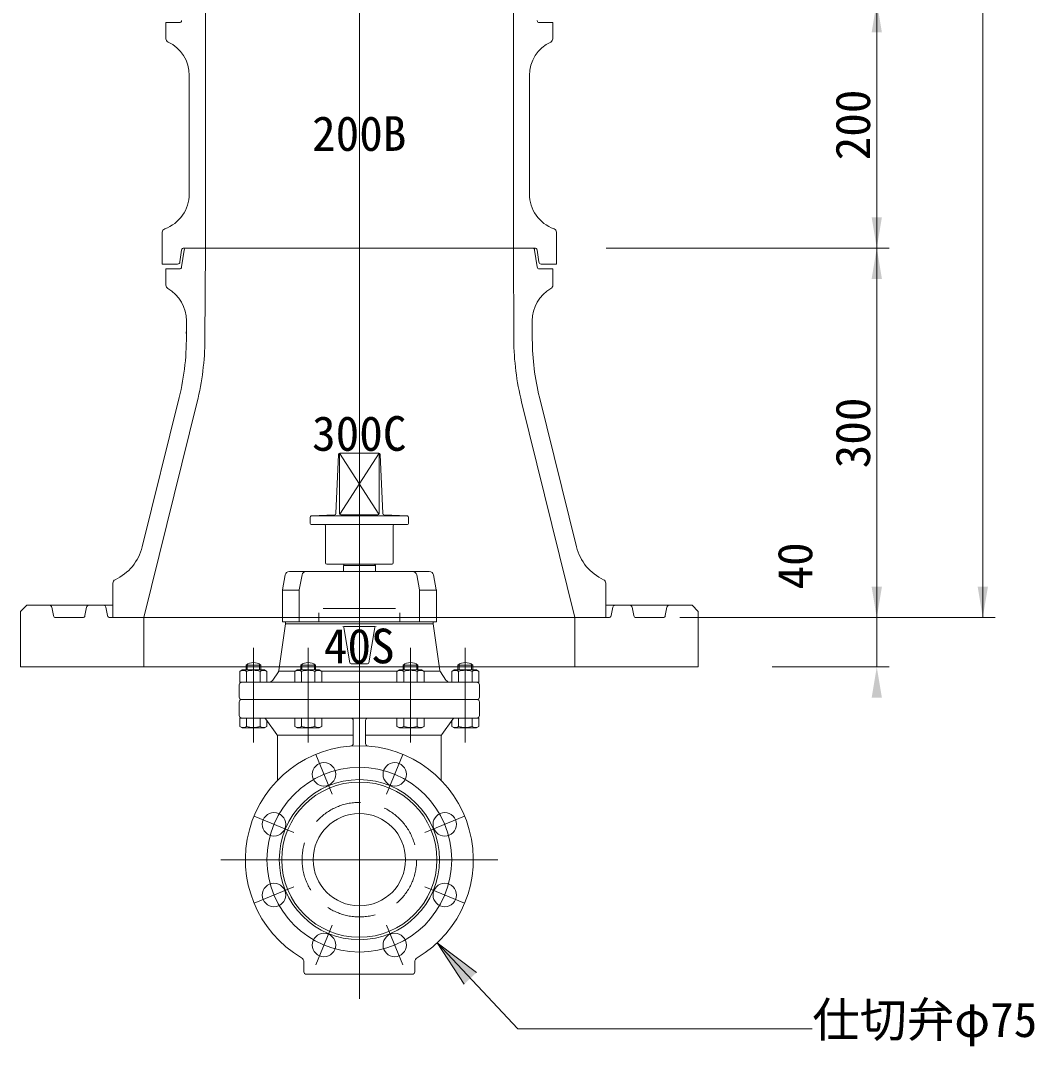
# Model space of a CAD drawing. Units: millimetres, scale not verified. Extents: x -6861 to 6881, y -3554 to 3095.
# Drawn here: x 5036 to 5859, y 1373 to 2205 of the extents above; entities that cross this region are included whole.
import ezdxf
from ezdxf.enums import TextEntityAlignment as Align

# ---------------------------------------------------------------- set-up
doc = ezdxf.new("R2010")
doc.units = ezdxf.units.MM
doc.header["$LTSCALE"] = 20
doc.linetypes.add('DASHED2', pattern=[3, 2, -1])
for name, color, linetype, lineweight in [('0-2_HIDEN', 7, 'DASHED2', 18), ('0-3_TEMP', 3, 'Continuous', 18), ('0-4_細線', 7, 'Continuous', 18), ('0-5_仕切弁', 7, 'Continuous', 18), ('0-6_寸法', 1, 'Continuous', 18), ('0-7_注釈', 1, 'Continuous', 18)]:
    doc.layers.add(name, color=color, linetype=linetype, lineweight=lineweight)
doc.styles.add('ＭＳ ゴシック', font='')
doc.styles.get('ＭＳ ゴシック').set_extended_font_data('MS Gothic')

msp = doc.modelspace()

# ---------------------------------------------------------------- linework, layer by layer
at = {"layer": '0-2_HIDEN'}
msp.add_circle((5310.8, 1524.28), 46.5, dxfattribs=at)
at = {"layer": '0-3_TEMP'}
for p, q in [((5310.8, 2220.78), (5310.8, 2007.78)), ((5310.8, 2070.78), (5310.8, 1770.78)), ((5310.8, 1411.28), (5310.8, 1874.28)), ((5224.8, 1619.28), (5224.8, 1696.28)), ((5269.3, 1619.28), (5269.3, 1696.28)), ((5352.3, 1619.28), (5352.3, 1696.28)), ((5396.8, 1619.28), (5396.8, 1696.28)), ((5275.4, 1609.74), (5288.79, 1577.4)), ((5346.2, 1609.74), (5332.8, 1577.4)), ((5225.34, 1559.67), (5257.67, 1546.28)), ((5396.26, 1559.67), (5363.92, 1546.28)), ((5423.3, 1524.28), (5198.3, 1524.28)), ((5225.34, 1488.88), (5257.67, 1502.27)), ((5396.26, 1488.88), (5363.92, 1502.27)), ((5275.4, 1438.82), (5288.79, 1471.15)), ((5346.2, 1438.82), (5332.8, 1471.15))]:
    msp.add_line(p, q, dxfattribs=at)
msp.add_circle((5310.8, 1524.28), 75, dxfattribs=at)
at = {"layer": '0-4_細線'}
for p, q in [((5185.8, 2220.78), (5185.8, 2020.78)), ((5435.8, 2220.78), (5435.8, 2020.78)), ((5153.8, 2190.75), (5153.8, 2203.78)), ((5164.57, 2203.78), (5153.8, 2203.78)), ((5467.8, 2203.78), (5457.02, 2203.78)), ((5467.8, 2203.78), (5467.8, 2190.75)), ((5172.8, 2064.69), (5172.8, 2160.87)), ((5448.8, 2160.87), (5448.8, 2064.69)), ((5150.8, 2007.78), (5150.8, 2033.58)), ((5470.8, 2033.58), (5470.8, 2007.78)), ((5166.55, 2019.05), (5165.21, 2009.5)), ((5166.55, 2005.49), (5168.55, 2019.07)), ((5168.54, 2020.78), (5310.8, 2020.78)), ((5185.43, 1946.44), (5185.8, 2020.78)), ((5453.06, 2020.78), (5310.8, 2020.78)), ((5436.17, 1946.44), (5435.8, 2020.78)), ((5453.05, 2019.07), (5455.05, 2005.49)), ((5455.04, 2019.05), (5456.38, 2009.5)), ((5150.8, 2007.78), (5163.23, 2007.78)), ((5458.36, 2007.78), (5470.8, 2007.78)), ((5153.8, 2003.78), (5164.57, 2003.78)), ((5153.8, 2003.78), (5153.8, 1990.58)), ((5467.8, 2003.78), (5457.02, 2003.78)), ((5467.8, 2003.78), (5467.8, 1990.58)), ((5170.5, 1961.73), (5170.43, 1946.52)), ((5451.18, 1946.48), (5451.1, 1961.74)), ((5164.57, 1899.47), (5134.56, 1778.22)), ((5487.03, 1778.22), (5456.97, 1899.66)), ((5135.8, 1720.78), (5179.13, 1895.86)), ((5485.8, 1720.78), (5442.46, 1895.86)), ((5110.8, 1748.81), (5110.8, 1720.78)), ((5510.8, 1748.81), (5510.8, 1720.78)), ((5061.12, 1729.17), (5062.48, 1722.38)), ((5088.12, 1722.38), (5089.48, 1729.17)), ((5103.16, 1730.78), (5110.8, 1730.78)), ((5105.12, 1729.17), (5106.48, 1722.38)), ((5510.8, 1730.78), (5518.44, 1730.78)), ((5516.48, 1729.17), (5515.12, 1722.38)), ((5518.44, 1730.78), (5580.8, 1730.78)), ((5518.44, 1730.78), (5530.16, 1730.78)), ((5533.48, 1722.38), (5532.12, 1729.17)), ((5560.48, 1729.17), (5559.12, 1722.38)), ((5585.8, 1725.78), (5580.8, 1730.78)), ((5585.8, 1725.78), (5585.8, 1680.78)), ((5064.44, 1720.78), (5086.16, 1720.78)), ((5310.8, 1720.78), (5108.44, 1720.78)), ((5135.8, 1680.78), (5135.8, 1720.78)), ((5310.8, 1720.78), (5513.16, 1720.78)), ((5485.8, 1680.78), (5485.8, 1720.78)), ((5557.16, 1720.78), (5535.44, 1720.78)), ((5035.8, 1680.78), (5585.8, 1680.78))]:
    msp.add_line(p, q, dxfattribs=at)
for points in [[(5040.8, 1730.78), (5035.8, 1725.78), (5035.8, 1680.78)], [(5040.8, 1730.78), (5103.16, 1730.78), (5091.44, 1730.78)]]:
    msp.add_lwpolyline(points, dxfattribs=at)
for centre, radius, start, end in [((5164.57, 2205.78), 2, 270, 351.633), ((5457.02, 2205.78), 2, 188.367, 270), ((5156.8, 2190.75), 3, 180, 244.897), ((5464.8, 2190.75), 3, 295.103, 0), ((5142.8, 2160.87), 30, 0, 64.897), ((5478.8, 2160.87), 30, 115.103, 180), ((5142.8, 2064.69), 30, 289.471, 0), ((5478.8, 2064.69), 30, 180, 250.529), ((5153.8, 2033.58), 3, 109.47, 179.998), ((5467.8, 2033.58), 3, 0.002, 70.53), ((5168.54, 2018.78), 2, 90, 172.001), ((5170.52, 2018.78), 2, 90, 171.634), ((5451.07, 2018.78), 2, 8.366, 90), ((5453.06, 2018.78), 2, 7.999, 90), ((5163.23, 2009.78), 2, 270, 352.001), ((5458.36, 2009.78), 2, 187.999, 270), ((5164.57, 2005.78), 2, 270, 351.633), ((5457.02, 2005.78), 2, 188.367, 270), ((5156.8, 1990.58), 3, 180, 240.41), ((5464.8, 1990.58), 3, 299.608, 0), ((5140.5, 1961.88), 30, 359.713, 60.41), ((5481.1, 1961.89), 30, 119.608, 180.287), ((4970.43, 1947.52), 200, 346.099, 1.51), ((4970.43, 1947.52), 215, 346.099, 359.713), ((5651.17, 1947.52), 215, 180.287, 193.901), ((5651.17, 1947.48), 200, 180.287, 193.833), ((5095.73, 1787.83), 40, 294.84, 346.099), ((5525.86, 1787.83), 40, 193.901, 245.161), ((5113.8, 1748.81), 3, 114.838, 179.998), ((5507.8, 1748.81), 3, 0.002, 65.162), ((5059.16, 1728.78), 2, 11.309, 90), ((5091.44, 1728.78), 2, 90, 168.691), ((5103.16, 1728.78), 2, 11.309, 90), ((5518.44, 1728.78), 2, 90, 168.691), ((5530.16, 1728.78), 2, 11.309, 90), ((5562.44, 1728.78), 2, 90, 168.691), ((5064.44, 1722.78), 2, 191.309, 270), ((5086.16, 1722.78), 2, 270, 348.691), ((5108.44, 1722.78), 2, 191.309, 270), ((5513.16, 1722.78), 2, 270, 348.691), ((5535.44, 1722.78), 2, 191.309, 270), ((5557.16, 1722.78), 2, 270, 348.691)]:
    msp.add_arc(centre, radius, start, end, dxfattribs=at)
at = {"layer": '0-5_仕切弁'}
for p, q in [((5291.84, 1805.18), (5294, 1853.32)), ((5294.8, 1854.25), (5326.57, 1804.64)), ((5294.8, 1805.28), (5294.8, 1854.25)), ((5295, 1854.28), (5326.59, 1854.28)), ((5326.8, 1854.25), (5295.03, 1804.64)), ((5326.8, 1854.25), (5326.8, 1805.28)), ((5329.76, 1805.18), (5327.59, 1853.32)), ((5270.8, 1797.28), (5270.8, 1802.28)), ((5290.89, 1804.23), (5271.75, 1803.28)), ((5271.8, 1803.28), (5349.8, 1803.28)), ((5295.8, 1804.28), (5325.8, 1804.28)), ((5330.71, 1804.23), (5349.85, 1803.28)), ((5350.8, 1802.28), (5350.8, 1797.28)), ((5271.8, 1796.28), (5349.8, 1796.28)), ((5283.3, 1795.28), (5283.3, 1765.28)), ((5338.3, 1795.28), (5338.3, 1765.28)), ((5254.04, 1758.28), (5367.55, 1758.28)), ((5284.3, 1764.28), (5337.3, 1764.28)), ((5297.8, 1762.98), (5323.8, 1762.98)), ((5323.8, 1762.98), (5323.05, 1764.28)), ((5323.8, 1762.98), (5323.8, 1758.28)), ((5248.36, 1743.32), (5250.6, 1755.41)), ((5262.02, 1743.32), (5264.26, 1755.41)), ((5359.57, 1743.32), (5357.33, 1755.41)), ((5370.99, 1755.41), (5373.23, 1743.32)), ((5248.3, 1717.28), (5248.3, 1742.59)), ((5261.96, 1742.96), (5248.31, 1742.96)), ((5261.96, 1717.28), (5261.96, 1742.59)), ((5359.64, 1742.96), (5373.28, 1742.96)), ((5359.64, 1717.28), (5359.64, 1742.59)), ((5373.3, 1742.59), (5373.3, 1717.28)), ((5277.93, 1724.78), (5277.93, 1717.28)), ((5281.43, 1728.28), (5340.16, 1728.28)), ((5343.66, 1724.78), (5343.66, 1717.28)), ((5248.3, 1717.28), (5373.3, 1717.28)), ((5250.8, 1715.92), (5250.8, 1717.28)), ((5370.8, 1715.78), (5250.8, 1715.78)), ((5370.8, 1715.92), (5370.8, 1717.28)), ((5250.78, 1715.64), (5245.36, 1677.73)), ((5298.27, 1712.78), (5303.13, 1684.11)), ((5323.3, 1713.61), (5298.3, 1713.61)), ((5323.32, 1712.78), (5318.47, 1684.11)), ((5370.82, 1715.64), (5376.23, 1677.73)), ((5219.74, 1682.9), (5219.74, 1678.28)), ((5229.85, 1682.9), (5229.85, 1678.28)), ((5264.24, 1682.9), (5264.24, 1678.28)), ((5274.35, 1682.9), (5274.35, 1678.28)), ((5304.11, 1683.28), (5317.48, 1683.28)), ((5347.24, 1682.9), (5347.24, 1678.28)), ((5357.35, 1682.9), (5357.35, 1678.28)), ((5391.74, 1682.9), (5391.74, 1678.28)), ((5401.85, 1682.9), (5401.85, 1678.28)), ((5215.8, 1678.28), (5213.83, 1677.14)), ((5213.83, 1677.14), (5213.83, 1668.28)), ((5215.8, 1678.28), (5233.8, 1678.28)), ((5218.8, 1682.28), (5230.8, 1682.28)), ((5218.8, 1682.28), (5218.8, 1678.28)), ((5219.31, 1677.14), (5219.31, 1668.28)), ((5230.28, 1677.14), (5230.28, 1668.28)), ((5230.8, 1682.28), (5230.8, 1678.28)), ((5233.8, 1678.28), (5235.77, 1677.14)), ((5235.77, 1677.14), (5235.77, 1668.28)), ((5245.05, 1676.9), (5240.48, 1670.06)), ((5258.56, 1677.28), (5245.3, 1677.28)), ((5260.3, 1678.28), (5258.33, 1677.14)), ((5258.33, 1677.14), (5258.33, 1668.28)), ((5260.3, 1678.28), (5278.3, 1678.28)), ((5263.3, 1682.28), (5275.3, 1682.28)), ((5263.3, 1682.28), (5263.3, 1678.28)), ((5263.81, 1677.14), (5263.81, 1668.28)), ((5274.78, 1677.14), (5274.78, 1668.28)), ((5275.3, 1682.28), (5275.3, 1678.28)), ((5278.3, 1678.28), (5280.27, 1677.14)), ((5341.56, 1677.28), (5280.03, 1677.28)), ((5280.27, 1677.14), (5280.27, 1668.28)), ((5343.3, 1678.28), (5341.33, 1677.14)), ((5341.33, 1677.14), (5341.33, 1668.28)), ((5343.3, 1678.28), (5361.3, 1678.28)), ((5346.3, 1682.28), (5358.3, 1682.28)), ((5346.3, 1682.28), (5346.3, 1678.28)), ((5346.81, 1677.14), (5346.81, 1668.28)), ((5357.78, 1677.14), (5357.78, 1668.28)), ((5358.3, 1682.28), (5358.3, 1678.28)), ((5361.3, 1678.28), (5363.27, 1677.14)), ((5363.03, 1677.28), (5376.3, 1677.28)), ((5363.27, 1677.14), (5363.27, 1668.28)), ((5376.55, 1676.9), (5381.11, 1670.06)), ((5387.8, 1678.28), (5385.83, 1677.14)), ((5385.83, 1677.14), (5385.83, 1668.28)), ((5387.8, 1678.28), (5405.8, 1678.28)), ((5390.8, 1682.28), (5402.8, 1682.28)), ((5390.8, 1682.28), (5390.8, 1678.28)), ((5391.31, 1677.14), (5391.31, 1668.28)), ((5402.28, 1677.14), (5402.28, 1668.28)), ((5402.8, 1682.28), (5402.8, 1678.28)), ((5405.8, 1678.28), (5407.77, 1677.14)), ((5407.77, 1677.14), (5407.77, 1668.28)), ((5213.3, 1656.28), (5213.3, 1666.28)), ((5213.83, 1668.28), (5407.77, 1668.28)), ((5237.48, 1668.29), (5237.48, 1668.28)), ((5384.11, 1668.28), (5384.11, 1668.29)), ((5408.3, 1666.28), (5408.3, 1656.28)), ((5213.3, 1641.28), (5213.3, 1652.28)), ((5215.3, 1654.28), (5406.3, 1654.28)), ((5408.3, 1652.28), (5408.3, 1641.28)), ((5213.83, 1639.28), (5407.77, 1639.28)), ((5213.83, 1632.41), (5213.83, 1639.28)), ((5215.8, 1631.28), (5213.83, 1632.41)), ((5219.31, 1632.41), (5219.31, 1639.28)), ((5230.28, 1632.41), (5230.28, 1639.28)), ((5233.8, 1631.28), (5235.77, 1632.41)), ((5234.9, 1638.44), (5243.92, 1625.8)), ((5235.77, 1632.41), (5235.77, 1637.22)), ((5258.33, 1632.41), (5258.33, 1639.28)), ((5260.3, 1631.28), (5258.33, 1632.41)), ((5263.81, 1632.41), (5263.81, 1639.28)), ((5274.78, 1632.41), (5274.78, 1639.28)), ((5278.3, 1631.28), (5280.27, 1632.41)), ((5280.27, 1632.41), (5280.27, 1639.28)), ((5305.8, 1618.52), (5305.8, 1637.28)), ((5315.8, 1618.52), (5315.8, 1637.28)), ((5341.33, 1632.41), (5341.33, 1639.28)), ((5343.3, 1631.28), (5341.33, 1632.41)), ((5346.81, 1632.41), (5346.81, 1639.28)), ((5357.78, 1632.41), (5357.78, 1639.28)), ((5361.3, 1631.28), (5363.27, 1632.41)), ((5363.27, 1632.41), (5363.27, 1639.28)), ((5386.7, 1638.44), (5377.67, 1625.8)), ((5385.83, 1632.41), (5385.83, 1637.22)), ((5387.8, 1631.28), (5385.83, 1632.41)), ((5391.31, 1632.41), (5391.31, 1639.28)), ((5402.28, 1632.41), (5402.28, 1639.28)), ((5405.8, 1631.28), (5407.77, 1632.41)), ((5407.77, 1632.41), (5407.77, 1639.28)), ((5215.8, 1631.28), (5233.8, 1631.28)), ((5305.8, 1625.28), (5244.3, 1625.28)), ((5244.3, 1624.64), (5244.3, 1588.57)), ((5260.3, 1631.28), (5278.3, 1631.28)), ((5315.8, 1625.28), (5377.3, 1625.28)), ((5343.3, 1631.28), (5361.3, 1631.28)), ((5377.3, 1624.64), (5377.3, 1588.57)), ((5387.8, 1631.28), (5405.8, 1631.28)), ((5265.8, 1433.28), (5265.8, 1441.14)), ((5355.8, 1433.28), (5355.8, 1441.14)), ((5267.8, 1431.28), (5353.8, 1431.28))]:
    msp.add_line(p, q, dxfattribs=at)
msp.add_lwpolyline([(5298.55, 1764.28), (5297.8, 1762.98), (5297.8, 1758.28)], dxfattribs=at)
for centre, radius in [((5282.1, 1593.57), 9.5), ((5339.5, 1593.57), 9.5), ((5310.8, 1524.28), 65), ((5310.8, 1524.28), 63), ((5241.51, 1552.98), 9.5), ((5310.8, 1524.28), 37.5), ((5380.09, 1552.98), 9.5), ((5241.51, 1495.58), 9.5), ((5380.09, 1495.58), 9.5), ((5282.1, 1454.99), 9.5), ((5339.5, 1454.99), 9.5)]:
    msp.add_circle(centre, radius, dxfattribs=at)
for centre, radius, start, end in [((5295, 1853.28), 1, 90, 177.423), ((5326.59, 1853.28), 1, 2.577, 90), ((5271.8, 1802.28), 1, 90, 180), ((5290.84, 1805.23), 1, 272.859, 357.423), ((5295.8, 1805.28), 1, 180, 270), ((5325.8, 1805.28), 1, 270, 0), ((5330.75, 1805.23), 1, 182.577, 267.141), ((5349.8, 1802.28), 1, 0, 90), ((5271.8, 1797.28), 1, 180, 270), ((5282.3, 1795.28), 1, 0, 90), ((5339.3, 1795.28), 1, 90, 180), ((5349.8, 1797.28), 1, 270, 0), ((5254.04, 1754.78), 3.5, 90, 169.509), ((5267.71, 1754.78), 3.5, 90, 169.509), ((5284.3, 1765.28), 1, 180, 270), ((5337.3, 1765.28), 1, 270, 0), ((5353.89, 1754.78), 3.5, 10.491, 90), ((5367.55, 1754.78), 3.5, 10.491, 90), ((5252.3, 1742.59), 4, 169.509, 180), ((5265.96, 1742.59), 4, 169.509, 180), ((5355.64, 1742.59), 4, 0, 10.491), ((5369.3, 1742.59), 4, 0, 10.491), ((5248.8, 1715.92), 2, 351.87, 0), ((5372.8, 1715.92), 2, 180, 188.13), ((5297.29, 1712.61), 1, 9.614, 90), ((5324.31, 1712.61), 1, 90, 170.386), ((5224.8, 1674.28), 10, 53.13, 126.87), ((5269.3, 1674.28), 10, 53.13, 126.87), ((5304.11, 1684.28), 1, 189.614, 270), ((5317.48, 1684.28), 1, 270, 350.386), ((5352.3, 1674.28), 10, 53.13, 126.87), ((5396.8, 1674.28), 10, 53.13, 126.87), ((5216.57, 1673.13), 4.86, 55.616, 115.616), ((5224.8, 1659.84), 18.15, 72.412, 107.588), ((5233.02, 1673.13), 4.86, 64.384, 124.384), ((5243.38, 1678.01), 2, 326.31, 351.87), ((5261.07, 1673.13), 4.86, 55.616, 115.616), ((5269.3, 1659.84), 18.15, 72.412, 107.588), ((5277.52, 1673.13), 4.86, 64.384, 124.384), ((5344.07, 1673.13), 4.86, 55.616, 115.616), ((5352.3, 1659.84), 18.15, 72.412, 107.588), ((5360.52, 1673.13), 4.86, 64.384, 124.384), ((5378.21, 1678.01), 2, 188.13, 213.69), ((5388.57, 1673.13), 4.86, 55.616, 115.616), ((5396.8, 1659.84), 18.15, 72.412, 107.588), ((5405.02, 1673.13), 4.86, 64.384, 124.384), ((5215.3, 1666.28), 2, 90, 180), ((5237.16, 1672.28), 4, 274.646, 326.31), ((5384.44, 1672.28), 4, 213.69, 265.354), ((5406.3, 1666.28), 2, 0, 90), ((5215.3, 1656.28), 2, 180, 270), ((5215.3, 1652.28), 2, 90, 180), ((5406.3, 1656.28), 2, 270, 0), ((5406.3, 1652.28), 2, 0, 90), ((5215.3, 1641.28), 2, 180, 270), ((5406.3, 1641.28), 2, 270, 0), ((5216.57, 1636.42), 4.86, 244.384, 304.384), ((5224.8, 1649.72), 18.15, 252.412, 287.588), ((5233.02, 1636.42), 4.86, 235.616, 295.616), ((5233.27, 1637.28), 2, 35.538, 90), ((5261.07, 1636.42), 4.86, 244.384, 304.384), ((5269.3, 1649.72), 18.15, 252.412, 287.588), ((5277.52, 1636.42), 4.86, 235.616, 295.616), ((5303.8, 1637.28), 2, 0, 90), ((5317.8, 1637.28), 2, 90, 180), ((5344.07, 1636.42), 4.86, 244.384, 304.384), ((5352.3, 1649.72), 18.15, 252.412, 287.588), ((5360.52, 1636.42), 4.86, 235.616, 295.616), ((5388.57, 1636.42), 4.86, 244.384, 304.384), ((5388.33, 1637.28), 2, 90, 144.462), ((5396.8, 1649.72), 18.15, 252.412, 287.588), ((5405.02, 1636.42), 4.86, 235.616, 295.616), ((5242.3, 1624.64), 2, 0, 35.538), ((5379.3, 1624.64), 2, 144.462, 180), ((5310.8, 1524.28), 92.5, 300.516, 239.484), ((5303.8, 1618.52), 2, 274.248, 0), ((5317.8, 1618.52), 2, 180, 265.752), ((5261.8, 1441.14), 4, 0, 59.484), ((5359.8, 1441.14), 4, 120.516, 180), ((5267.8, 1433.28), 2, 180, 270), ((5353.8, 1433.28), 2, 270, 0)]:
    msp.add_arc(centre, radius, start, end, dxfattribs=at)
at = {"layer": '0-6_寸法'}
for p, q in [((5730.74, 1680.78), (5730.74, 2770.78)), ((5816.79, 1720.78), (5816.79, 2770.78)), ((5511.07, 2020.78), (5740.74, 2020.78)), ((5511.07, 2020.78), (5740.74, 2020.78)), ((5570.8, 1720.78), (5826.79, 1720.78)), ((5570.8, 1720.78), (5740.74, 1720.78)), ((5570.8, 1720.78), (5740.74, 1720.78)), ((5645.8, 1680.78), (5740.74, 1680.78))]:
    msp.add_line(p, q, dxfattribs=at)
for points in [[(5726.57, 2195.78), (5730.74, 2220.78), (5734.9, 2195.78)], [(5726.57, 2045.78), (5730.74, 2020.78), (5734.9, 2045.78)], [(5726.57, 1995.78), (5730.74, 2020.78), (5734.9, 1995.78)], [(5726.57, 1745.78), (5730.74, 1720.78), (5734.9, 1745.78)], [(5726.57, 1745.78), (5730.74, 1720.78), (5734.9, 1745.78)], [(5812.63, 1745.78), (5816.79, 1720.78), (5820.96, 1745.78)], [(5726.57, 1655.78), (5730.74, 1680.78), (5734.9, 1655.78)]]:
    msp.add_solid(points, dxfattribs=at)
at = {"layer": '0-7_注釈'}
for p, q in [((5373.98, 1456.72), (5439.34, 1386.85)), ((5373.98, 1456.72), (5405.97, 1432.7)), ((5373.98, 1456.72), (5395.82, 1423.21)), ((5439.34, 1386.85), (5678.43, 1386.85))]:
    msp.add_line(p, q, dxfattribs=at)
at = {"layer": '0-7_注釈', "color": 20}
msp.add_solid([(5405.97, 1432.7), (5395.82, 1423.21), (5373.98, 1456.72)], dxfattribs=at)

# ---------------------------------------------------------------- texts
at = {"layer": '0-6_寸法', "style": 'ＭＳ ゴシック'}
for s, p in [('200', (5733.78, 2091.98)), ('300', (5733.78, 1841.98)), ('40', (5686.82, 1743.58))]:
    msp.add_text(s, height=28.15, rotation=90, dxfattribs=at).set_placement(p, align=Align.BOTTOM_LEFT)
at = {"layer": '0-7_注釈', "style": 'ＭＳ ゴシック'}
for s, p in [('200B', (5272.4, 2091.24)), ('300C', (5272.4, 1847.74)), ('40S', (5282, 1675.24)), ('仕切弁φ75', (5678.43, 1371.85))]:
    msp.add_text(s, height=28.15, dxfattribs=at).set_placement(p, align=Align.BOTTOM_LEFT)

doc.saveas('drawing.dxf')
